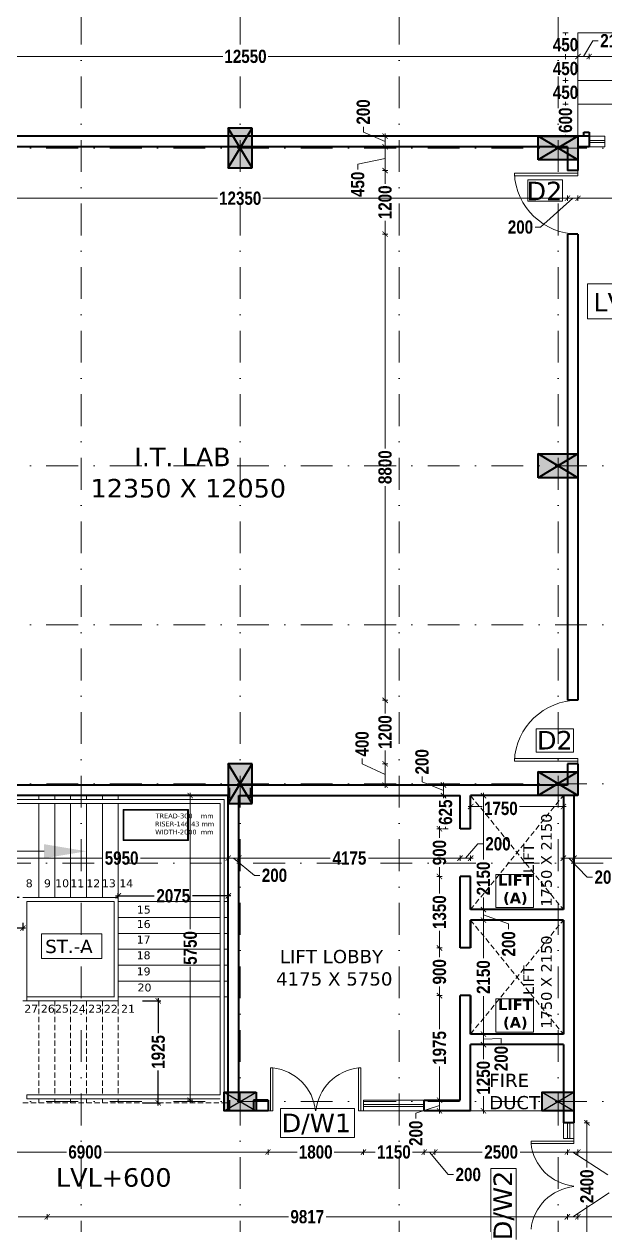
# Model space of a CAD drawing. Header units: millimetres. Extents: x -3092162 to 4513894, y -12317808 to 1849994.
# Drawn here: x -442593 to -431629, y -5834311 to -5811640 of the extents above; entities that cross this region are included whole.
import ezdxf

# ---------------------------------------------------------------- set-up
doc = ezdxf.new("R2010")
doc.units = ezdxf.units.MM
doc.header["$LTSCALE"] = 2
doc.header["$MEASUREMENT"] = 0
doc.header["$PDMODE"] = 34
doc.header["$PDSIZE"] = 500
doc.linetypes.add('DASHDOT', pattern=[1, 0.5, -0.25, 0, -0.25])
doc.linetypes.add('HIDDEN', pattern=[0.375, 0.25, -0.125])
doc.layers.add('AEROW', color=7, linetype='Continuous', lineweight=15, true_color=0x0d0d0d)
for name, color, linetype, lineweight in [('coloumn', 10, 'Continuous', 35), ('D DIM', 250, 'Continuous', 9), ('D2', 10, 'Continuous', 5), ('DOOR', 27, 'Continuous', 5), ('DUCT', 37, 'Continuous', 35), ('DW1', 10, 'Continuous', 9), ('DW2', 10, 'Continuous', 9), ('glass', 5, 'Continuous', 15), ('GRID', 251, 'DASHDOT', 5), ('RAILING', 47, 'Continuous', 13), ('SILL', 74, 'Continuous', 9), ('slab', 7, 'Continuous', 15), ('STAIR', 252, 'Continuous', 9), ('TEXT', 7, 'Continuous', 13), ('W1', 162, 'Continuous', 5), ('WAll', 250, 'Continuous', 35)]:
    doc.layers.add(name, color=color, linetype=linetype, lineweight=lineweight)
doc.styles.add('INNER DIM', font='ARIALNB.TTF', dxfattribs={"height": 250})
doc.styles.add('style2', font='verdana.ttf')
doc.dimstyles.new('external final', dxfattribs={"dimscale": 0, "dimtxt": 250, "dimasz": 100, "dimexe": 50, "dimexo": 50, "dimgap": 50, "dimtad": 0, "dimdec": 0, "dimzin": 0, "dimdsep": 46, "dimtxsty": 'INNER DIM', "dimblk": 'ARCHTICK', "dimcen": 100, "dimdle": 50, "dimclrd": 256, "dimclre": 256, "dimclrt": 256, "dimadec": 0, "dimazin": 0, "dimtfac": 1, "dimtdec": 0, "dimtix": 1, "dimtmove": 1, "dimatfit": 3, "dimfxl": 50, "dimfxlon": 1, "dimtolj": 1, "dimtzin": 0, "dimlwd": -1, "dimlwe": -1, "dimarcsym": 1})

# ---------------------------------------------------------------- blocks, each defined once
blk = doc.blocks.new('_ArchTick')
at = {"color": 0, "linetype": 'ByBlock', "const_width": 0.15}
blk.add_lwpolyline([(-0.5, -0.5), (0.5, 0.5)], dxfattribs=at)
blk = doc.blocks.new('*D359')
at = {"ltscale": 100, "transparency": 16777216}
for p, q in [((-440864, -5828098), (-440137, -5828098)), ((-440814, -5828156), (-440814, -5828048)), ((-438689, -5828098), (-439416, -5828098)), ((-438739, -5828156), (-438739, -5828048))]:
    blk.add_line(p, q, dxfattribs=at)
at = {"layer": 'Defpoints', "color": 0, "lineweight": 50, "ltscale": 100, "transparency": 16777216}
for p in [(-438739, -5828098), (-440814, -5828206), (-438739, -5828206)]:
    blk.add_point(p, dxfattribs=at)
at = {"ltscale": 100, "transparency": 16777216, "xscale": 100, "yscale": 100, "zscale": 100, "rotation": 180}
blk.add_blockref('_ArchTick', (-440814, -5828098), dxfattribs=at)
at = {"ltscale": 100, "transparency": 16777216, "xscale": 100, "yscale": 100, "zscale": 100}
blk.add_blockref('_ArchTick', (-438739, -5828098), dxfattribs=at)
at = {"lineweight": 50, "ltscale": 100, "transparency": 16777216, "insert": (-439777, -5828098), "char_height": 250, "attachment_point": 5, "style": 'INNER DIM'}
blk.add_mtext('\\A1;2075', dxfattribs=at)
blk = doc.blocks.new('*D360')
at = {"ltscale": 100, "transparency": 16777216}
for p, q in [((-442687, -5826206), (-443037, -5826206)), ((-442987, -5826156), (-442987, -5826816)), ((-442987, -5828181), (-442987, -5827522)), ((-442687, -5828131), (-443037, -5828131))]:
    blk.add_line(p, q, dxfattribs=at)
at = {"layer": 'Defpoints', "color": 0, "lineweight": 50, "ltscale": 100, "transparency": 16777216}
for p in [(-442314, -5826206), (-442987, -5828131), (-442314, -5828131)]:
    blk.add_point(p, dxfattribs=at)
at = {"ltscale": 100, "transparency": 16777216, "xscale": 100, "yscale": 100, "zscale": 100}
for p, rotation in [((-442987, -5826206), 90), ((-442987, -5828131), 270)]:
    blk.add_blockref('_ArchTick', p, dxfattribs=dict(at, rotation=rotation))
at = {"lineweight": 50, "ltscale": 100, "transparency": 16777216, "insert": (-442987, -5827169), "char_height": 250, "attachment_point": 5, "rotation": 90, "style": 'INNER DIM'}
blk.add_mtext('\\A1;1925', dxfattribs=at)
blk = doc.blocks.new('*D361')
at = {"ltscale": 100, "transparency": 16777216}
for p, q in [((-444740, -5828705), (-444013, -5828705)), ((-444690, -5828606), (-444690, -5828755)), ((-442564, -5828705), (-443291, -5828705)), ((-442614, -5828606), (-442614, -5828755))]:
    blk.add_line(p, q, dxfattribs=at)
at = {"layer": 'Defpoints', "color": 0, "lineweight": 50, "ltscale": 100, "transparency": 16777216}
for p in [(-444690, -5828556), (-442614, -5828556), (-442614, -5828705)]:
    blk.add_point(p, dxfattribs=at)
at = {"ltscale": 100, "transparency": 16777216, "xscale": 100, "yscale": 100, "zscale": 100, "rotation": 180}
blk.add_blockref('_ArchTick', (-444690, -5828705), dxfattribs=at)
at = {"ltscale": 100, "transparency": 16777216, "xscale": 100, "yscale": 100, "zscale": 100}
blk.add_blockref('_ArchTick', (-442614, -5828705), dxfattribs=at)
at = {"lineweight": 50, "ltscale": 100, "transparency": 16777216, "insert": (-443652, -5828705), "char_height": 250, "attachment_point": 5, "style": 'INNER DIM'}
blk.add_mtext('\\A1;2075', dxfattribs=at)
blk = doc.blocks.new('*D362')
at = {"ltscale": 100, "transparency": 16777216}
for p, q in [((-440360, -5830081), (-440010, -5830081)), ((-440060, -5830031), (-440060, -5830691)), ((-440060, -5832056), (-440060, -5831397)), ((-440360, -5832006), (-440010, -5832006))]:
    blk.add_line(p, q, dxfattribs=at)
at = {"layer": 'Defpoints', "color": 0, "lineweight": 50, "ltscale": 100, "transparency": 16777216}
for p in [(-440814, -5830081), (-440060, -5830081), (-440814, -5832006)]:
    blk.add_point(p, dxfattribs=at)
at = {"ltscale": 100, "transparency": 16777216, "xscale": 100, "yscale": 100, "zscale": 100}
for p, rotation in [((-440060, -5830081), 90), ((-440060, -5832006), 270)]:
    blk.add_blockref('_ArchTick', p, dxfattribs=dict(at, rotation=rotation))
at = {"lineweight": 50, "ltscale": 100, "transparency": 16777216, "insert": (-440060, -5831044), "char_height": 250, "attachment_point": 5, "rotation": 90, "style": 'INNER DIM'}
blk.add_mtext('\\A1;1925', dxfattribs=at)

msp = doc.modelspace()

# ---------------------------------------------------------------- hatches: boundary and pattern name
at = {"layer": 'coloumn', "ltscale": 100}
for points in [[(-438289.7, -5814356.2), (-438739.7, -5814356.2), (-438739.7, -5813606.2), (-438289.7, -5813606.2)], [(-432139.7, -5814206.2), (-432139.7, -5813756.2), (-432889.7, -5813756.2), (-432889.7, -5814206.2)], [(-432139.7, -5820206.2), (-432139.7, -5819756.2), (-432889.7, -5819756.2), (-432889.7, -5820206.2)], [(-438289.7, -5826356.2), (-438739.7, -5826356.2), (-438739.7, -5825606.2), (-438289.7, -5825606.2)], [(-432139.7, -5826206.2), (-432139.7, -5825756.2), (-432889.7, -5825756.2), (-432889.7, -5826206.2)], [(-438214.7, -5831806.2), (-438214.7, -5832156.2), (-438814.7, -5832156.2), (-438814.7, -5831806.2)], [(-432214.7, -5831806.2), (-432214.7, -5832156.2), (-432814.7, -5832156.2), (-432814.7, -5831806.2)]]:
    msp.add_hatch(color=256, dxfattribs=at).paths.add_polyline_path(points)

# ---------------------------------------------------------------- linework, layer by layer
at = {"layer": 'AEROW', "ltscale": 100}
msp.add_line((-442214.3, -5827256.2), (-443796.6, -5827256.2), dxfattribs=at)
at = {"layer": 'AEROW', "lineweight": 35, "ltscale": 100}
msp.add_solid([(-442214.3, -5827122.9), (-441414.3, -5827256.2), (-442214.3, -5827389.5)], dxfattribs=at)
at = {"layer": 'coloumn', "ltscale": 100}
for p, q in [((-438289.7, -5813606.2), (-438739.7, -5813606.2)), ((-438739.7, -5813606.2), (-438739.7, -5814356.2)), ((-438289.7, -5814356.2), (-438289.7, -5813606.2)), ((-432889.7, -5814206.2), (-432889.7, -5813756.2)), ((-432889.7, -5813756.2), (-432139.7, -5813756.2)), ((-432139.7, -5813756.2), (-432139.7, -5814206.2)), ((-432139.7, -5814206.2), (-432889.7, -5814206.2)), ((-438739.7, -5814356.2), (-438289.7, -5814356.2)), ((-432889.7, -5820206.2), (-432889.7, -5819756.2)), ((-432889.7, -5819756.2), (-432139.7, -5819756.2)), ((-432139.7, -5819756.2), (-432139.7, -5820206.2)), ((-432139.7, -5820206.2), (-432889.7, -5820206.2)), ((-438289.7, -5825606.2), (-438739.7, -5825606.2)), ((-438739.7, -5825606.2), (-438739.7, -5826356.2)), ((-438289.7, -5826356.2), (-438289.7, -5825606.2)), ((-432889.7, -5826206.2), (-432889.7, -5825756.2)), ((-432889.7, -5825756.2), (-432139.7, -5825756.2)), ((-432139.7, -5825756.2), (-432139.7, -5826206.2)), ((-432139.7, -5826206.2), (-432889.7, -5826206.2)), ((-438739.7, -5826356.2), (-438289.7, -5826356.2))]:
    msp.add_line(p, q, dxfattribs=at)
at = {"layer": 'coloumn', "lineweight": 25, "ltscale": 100}
for p, q in [((-438814.7, -5832156.2), (-438214.7, -5831806.2)), ((-438814.7, -5831806.2), (-438214.7, -5832156.2)), ((-432814.7, -5832156.2), (-432214.7, -5831806.2)), ((-432814.7, -5831806.2), (-432214.7, -5832156.2))]:
    msp.add_line(p, q, dxfattribs=at)
at = {"layer": 'coloumn', "ltscale": 100}
for points in [[(-438289.7, -5814356.2), (-438739.7, -5813606.2), (-438739.7, -5814356.2), (-438289.7, -5813606.2)], [(-432139.7, -5814206.2), (-432889.7, -5813756.2), (-432139.7, -5813756.2), (-432889.7, -5814206.2)], [(-432139.7, -5820206.2), (-432889.7, -5819756.2), (-432139.7, -5819756.2), (-432889.7, -5820206.2)], [(-438289.7, -5826356.2), (-438739.7, -5825606.2), (-438739.7, -5826356.2), (-438289.7, -5825606.2)], [(-432139.7, -5826206.2), (-432889.7, -5825756.2), (-432139.7, -5825756.2), (-432889.7, -5826206.2)]]:
    msp.add_lwpolyline(points, dxfattribs=at)
for points in [[(-438214.7, -5831806.2), (-438214.7, -5832156.2), (-438814.7, -5832156.2), (-438814.7, -5831806.2)], [(-432214.7, -5831806.2), (-432214.7, -5832156.2), (-432814.7, -5832156.2), (-432814.7, -5831806.2)]]:
    msp.add_lwpolyline(points, close=True, dxfattribs=at)
at = {"layer": 'D DIM', "ltscale": 100}
for p, q in [((-432323.9, -5811806.2), (-432423.9, -5811806.2)), ((-432373.9, -5811806.2), (-432373.9, -5811853.6)), ((-432033.9, -5812252.8), (-431858, -5811957)), ((-431858, -5811957), (-431758, -5811957)), ((-432373.9, -5812256.2), (-432373.9, -5812208.8)), ((-432138.9, -5812302.8), (-432138.9, -5812202.8)), ((-432138.9, -5812302.8), (-432138.9, -5812202.8)), ((-431928.9, -5812302.8), (-431928.9, -5812202.8)), ((-431928.9, -5812302.8), (-431928.9, -5812202.8)), ((-444738.9, -5812252.8), (-438843.8, -5812252.8)), ((-432088.9, -5812252.8), (-437984, -5812252.8)), ((-432323.9, -5812256.2), (-432423.9, -5812256.2)), ((-432323.9, -5812256.2), (-432423.9, -5812256.2)), ((-432373.9, -5812256.2), (-432373.9, -5812303.6)), ((-432188.9, -5812252.8), (-431878.9, -5812252.8)), ((-431978.9, -5812252.8), (-431086.9, -5812252.8)), ((-432373.9, -5812706.2), (-432373.9, -5812658.8)), ((-432323.9, -5812706.2), (-432423.9, -5812706.2)), ((-432323.9, -5812706.2), (-432423.9, -5812706.2)), ((-432373.9, -5812706.2), (-432373.9, -5812753.6)), ((-432373.9, -5813156.2), (-432373.9, -5813108.8)), ((-432323.9, -5813156.2), (-432423.9, -5813156.2)), ((-432323.9, -5813156.2), (-432423.9, -5813156.2)), ((-432373.9, -5813156.2), (-432373.9, -5813180.3)), ((-436189.5, -5813679), (-436189.5, -5813579)), ((-435779.1, -5813856.2), (-436189.5, -5813679)), ((-435729.1, -5813756.2), (-435829.1, -5813756.2)), ((-435779.1, -5814006.2), (-435779.1, -5813706.2)), ((-432323.9, -5813756.2), (-432423.9, -5813756.2)), ((-432373.9, -5813756.2), (-432373.9, -5813732.1)), ((-435729.1, -5813956.2), (-435829.1, -5813956.2)), ((-435729.1, -5813956.2), (-435829.1, -5813956.2)), ((-435779.1, -5814456.2), (-435779.1, -5813906.2)), ((-435779.1, -5814181.2), (-436294.7, -5814286.9)), ((-436294.7, -5814286.9), (-436294.7, -5814386.9)), ((-435729.1, -5814406.2), (-435829.1, -5814406.2)), ((-435729.1, -5814406.2), (-435829.1, -5814406.2)), ((-435779.1, -5814356.2), (-435779.1, -5814656)), ((-444738.9, -5814930.4), (-438943.8, -5814930.4)), ((-432288.9, -5814930.4), (-438084, -5814930.4)), ((-432238.9, -5814930.4), (-432845.6, -5815474.2)), ((-432388.9, -5814930.4), (-432088.9, -5814930.4)), ((-432338.9, -5814880.4), (-432338.9, -5814980.4)), ((-432338.9, -5814880.4), (-432338.9, -5814980.4)), ((-432188.9, -5814930.4), (-431086.9, -5814930.4)), ((-432138.9, -5814880.4), (-432138.9, -5814980.4)), ((-432138.9, -5814880.4), (-432138.9, -5814980.4)), ((-435779.1, -5815656.2), (-435779.1, -5815356.4)), ((-435729.1, -5815606.2), (-435829.1, -5815606.2)), ((-435729.1, -5815606.2), (-435829.1, -5815606.2)), ((-435779.1, -5815556.2), (-435779.1, -5819650.5)), ((-432845.6, -5815474.2), (-432945.6, -5815474.2)), ((-435779.1, -5824456.2), (-435779.1, -5820361.9)), ((-435729.1, -5824406.2), (-435829.1, -5824406.2)), ((-435729.1, -5824406.2), (-435829.1, -5824406.2)), ((-435779.1, -5824356.2), (-435779.1, -5824656)), ((-435779.1, -5825656.2), (-435779.1, -5825356.4)), ((-436212.4, -5825608.1), (-436212.4, -5825508.1)), ((-435779.1, -5825806.2), (-436212.4, -5825608.1)), ((-435729.1, -5825606.2), (-435829.1, -5825606.2)), ((-435729.1, -5825606.2), (-435829.1, -5825606.2)), ((-435779.1, -5826056.2), (-435779.1, -5825556.2)), ((-432138.9, -5825606.2), (-432138.9, -5825756.2)), ((-435081.9, -5825945.5), (-435081.9, -5825845.5)), ((-435729.1, -5826006.2), (-435829.1, -5826006.2)), ((-434676.9, -5826106.2), (-435081.9, -5825945.5)), ((-434626.9, -5826006.2), (-434726.9, -5826006.2)), ((-434676.9, -5825956.2), (-434676.9, -5826256.2)), ((-439406.5, -5826206.2), (-439506.5, -5826206.2)), ((-439456.5, -5826156.2), (-439456.5, -5828726)), ((-434626.9, -5826206.2), (-434726.9, -5826206.2)), ((-434587.7, -5826206.2), (-434687.7, -5826206.2)), ((-434637.7, -5826206.2), (-434637.7, -5826240.2)), ((-433873.3, -5826206.2), (-433973.3, -5826206.2)), ((-433923.3, -5826156.2), (-433923.3, -5827411.5)), ((-434214.3, -5826412.5), (-433944.7, -5826412.5)), ((-434164.3, -5826462.5), (-434164.3, -5826362.5)), ((-432364.3, -5826412.5), (-433244.3, -5826412.5)), ((-432414.3, -5826362.5), (-432414.3, -5826462.5)), ((-434702.3, -5826831.2), (-434802.3, -5826831.2)), ((-434752.3, -5826781.2), (-434752.3, -5827003.8)), ((-434587.7, -5826831.2), (-434687.7, -5826831.2)), ((-434637.7, -5826831.2), (-434637.7, -5826797.2)), ((-434264.7, -5827386.2), (-434026.9, -5827116.5)), ((-434026.9, -5827116.5), (-433926.9, -5827116.5)), ((-444738.7, -5827386.2), (-441106.6, -5827386.2)), ((-438688.9, -5827386.2), (-440396.3, -5827386.2)), ((-438788.9, -5827386.2), (-438488.9, -5827386.2)), ((-438738.9, -5827336.2), (-438738.9, -5827436.2)), ((-438738.9, -5827336.2), (-438738.9, -5827436.2)), ((-438638.9, -5827386.2), (-438245.2, -5827711)), ((-438588.9, -5827386.2), (-436813.2, -5827386.2)), ((-438538.9, -5827336.2), (-438538.9, -5827436.2)), ((-438538.9, -5827336.2), (-438538.9, -5827436.2)), ((-434314.3, -5827386.2), (-436090.1, -5827386.2)), ((-434414.7, -5827386.2), (-434114.7, -5827386.2)), ((-434364.7, -5827336.2), (-434364.7, -5827436.2)), ((-434364.3, -5827336.2), (-434364.3, -5827436.2)), ((-434164.7, -5827336.2), (-434164.7, -5827436.2)), ((-432464.3, -5827386.2), (-432164.3, -5827386.2)), ((-432414.3, -5827336.2), (-432414.3, -5827436.2)), ((-432314.3, -5827386.2), (-431965.9, -5827746.1)), ((-432264.3, -5827386.2), (-431127.2, -5827386.2)), ((-432214.3, -5827336.2), (-432214.3, -5827436.2)), ((-432214.3, -5827336.2), (-432214.3, -5827436.2)), ((-434752.3, -5827781.2), (-434752.3, -5827558.6)), ((-438245.2, -5827711), (-438145.2, -5827711)), ((-434702.3, -5827731.2), (-434802.3, -5827731.2)), ((-434702.3, -5827731.2), (-434802.3, -5827731.2)), ((-434752.3, -5827681.2), (-434752.3, -5828056)), ((-431965.9, -5827746.1), (-431865.9, -5827746.1)), ((-433923.3, -5828406.2), (-433923.3, -5828127.5)), ((-433923.3, -5828306.2), (-433923.3, -5828606.2)), ((-433873.3, -5828356.2), (-433973.3, -5828356.2)), ((-433873.3, -5828356.2), (-433973.3, -5828356.2)), ((-433873.3, -5828556.2), (-433973.3, -5828556.2)), ((-433873.3, -5828556.2), (-433973.3, -5828556.2)), ((-433923.3, -5828456.2), (-433447.4, -5828626)), ((-433923.3, -5828506.2), (-433923.3, -5829273.2)), ((-434752.3, -5829131.2), (-434752.3, -5828756.4)), ((-433447.4, -5828626), (-433447.4, -5828726)), ((-434702.3, -5829081.2), (-434802.3, -5829081.2)), ((-434702.3, -5829081.2), (-434802.3, -5829081.2)), ((-434752.3, -5829031.2), (-434752.3, -5829253.8)), ((-439456.5, -5832006.2), (-439456.5, -5829436.4)), ((-434752.3, -5830031.2), (-434752.3, -5829808.6)), ((-434752.3, -5829931.2), (-434752.3, -5830615.8)), ((-434702.3, -5829981.2), (-434802.3, -5829981.2)), ((-434702.3, -5829981.2), (-434802.3, -5829981.2)), ((-433923.3, -5830756.2), (-433923.3, -5829989.2)), ((-433873.3, -5830706.2), (-433973.3, -5830706.2)), ((-433872.9, -5830706.2), (-433972.9, -5830706.2)), ((-433922.9, -5830656.2), (-433922.9, -5830956.2)), ((-433922.9, -5830806.2), (-433587.7, -5830790.3)), ((-433587.7, -5830790.3), (-433587.7, -5830890.3)), ((-433873.3, -5830906.2), (-433973.3, -5830906.2)), ((-433872.9, -5830906.2), (-433972.9, -5830906.2)), ((-433923.3, -5830856.2), (-433923.3, -5831181)), ((-434752.3, -5832006.2), (-434752.3, -5831321.6)), ((-439406.5, -5831956.2), (-439506.5, -5831956.2)), ((-434702.3, -5831956.2), (-434802.3, -5831956.2)), ((-434702.3, -5831956.2), (-434802.3, -5831956.2)), ((-434752.3, -5831906.2), (-434752.3, -5832206.2)), ((-433923.3, -5832206.2), (-433923.3, -5831881.4)), ((-434752.3, -5832056.2), (-435197.4, -5832201)), ((-434702.3, -5832156.2), (-434802.3, -5832156.2)), ((-433873.3, -5832156.2), (-433973.3, -5832156.2)), ((-435197.4, -5832201), (-435197.4, -5832301)), ((-432019.6, -5832381.2), (-431919.6, -5832381.2)), ((-431969.6, -5832331.2), (-431969.6, -5833223.2)), ((-444938.9, -5832933.9), (-441794.2, -5832933.9)), ((-437938.5, -5832933.9), (-441083.2, -5832933.9)), ((-438038.5, -5832933.9), (-437438.7, -5832933.9)), ((-437988.5, -5832883.9), (-437988.5, -5832983.9)), ((-437988.5, -5832883.9), (-437988.5, -5832983.9)), ((-436138.5, -5832933.9), (-436738.3, -5832933.9)), ((-436238.5, -5832933.9), (-435963.9, -5832933.9)), ((-436188.5, -5832883.9), (-436188.5, -5832983.9)), ((-436188.5, -5832883.9), (-436188.5, -5832983.9)), ((-434988.9, -5832933.9), (-435263.5, -5832933.9)), ((-435088.9, -5832933.9), (-434788.9, -5832933.9)), ((-435038.9, -5832883.9), (-435038.9, -5832983.9)), ((-435038.9, -5832883.9), (-435038.9, -5832983.9)), ((-434938.9, -5832933.9), (-434587.9, -5833359.7)), ((-434888.9, -5832933.9), (-433946.9, -5832933.9)), ((-434838.9, -5832883.9), (-434838.9, -5832983.9)), ((-434838.9, -5832883.9), (-434838.9, -5832983.9)), ((-432288.9, -5832933.9), (-433230.9, -5832933.9)), ((-432388.9, -5832933.9), (-432088.9, -5832933.9)), ((-432338.9, -5832883.9), (-432338.9, -5832983.9)), ((-432338.9, -5832883.9), (-432338.9, -5832983.9)), ((-432238.9, -5832933.9), (-431574.8, -5833363.6)), ((-432188.9, -5832933.9), (-431086.9, -5832933.9)), ((-432138.9, -5832883.9), (-432138.9, -5832983.9)), ((-432138.9, -5832883.9), (-432138.9, -5832983.9)), ((-434587.9, -5833359.7), (-434487.9, -5833359.7)), ((-432238.9, -5834156), (-431551.5, -5833706)), ((-431969.6, -5834831.2), (-431969.6, -5833939.2)), ((-442106, -5834156), (-442705.8, -5834156)), ((-442206, -5834156), (-437605.1, -5834156)), ((-442156, -5834206), (-442156, -5834106)), ((-442156, -5834206), (-442156, -5834106)), ((-432288.9, -5834156), (-436889.8, -5834156)), ((-432388.9, -5834156), (-432088.9, -5834156)), ((-432338.9, -5834206), (-432338.9, -5834106)), ((-432338.9, -5834206), (-432338.9, -5834106)), ((-432188.9, -5834156), (-429209.4, -5834156)), ((-432138.9, -5834206), (-432138.9, -5834106)), ((-432138.9, -5834206), (-432138.9, -5834106))]:
    msp.add_line(p, q, dxfattribs=at)
at = {"layer": 'D DIM', "color": 1, "ltscale": 100}
for p, q in [((-433085.1, -5814579.8), (-432430.1, -5814579.8)), ((-433085.1, -5814983.4), (-433085.1, -5814579.8)), ((-432430.1, -5814579.8), (-432430.1, -5814983.4)), ((-432430.1, -5814983.4), (-433085.1, -5814983.4)), ((-432928.4, -5824945.3), (-432220.8, -5824945.3)), ((-432928.4, -5825387.6), (-432928.4, -5824945.3)), ((-432220.8, -5824945.3), (-432220.8, -5825387.6)), ((-432220.8, -5825387.6), (-432928.4, -5825387.6))]:
    msp.add_line(p, q, dxfattribs=at)
at = {"layer": 'DOOR', "ltscale": 0.1}
for p, q in [((-432139.3, -5814456.2), (-433338.3, -5814456.2)), ((-432139.3, -5814506.2), (-433335.1, -5814506.2)), ((-432139.3, -5814406.2), (-432139.3, -5814506.2)), ((-432139.3, -5825556.2), (-433338.3, -5825556.2)), ((-432139.3, -5825506.2), (-433335.1, -5825506.2)), ((-432139.3, -5825606.2), (-432139.3, -5825506.2))]:
    msp.add_line(p, q, dxfattribs=at)
at = {"layer": 'DOOR', "color": 252, "ltscale": 200}
for p, q in [((-437943.9, -5831346.2), (-437943.9, -5832156.2)), ((-437898.9, -5831346.2), (-437943.9, -5831346.2)), ((-437898.9, -5831346.2), (-437898.9, -5832156.2)), ((-436278.9, -5831346.2), (-436278.9, -5832156.2)), ((-436278.9, -5831346.2), (-436233.9, -5831346.2)), ((-436233.9, -5831346.2), (-436233.9, -5832156.2)), ((-437988.9, -5832156.2), (-437898.9, -5832156.2)), ((-436188.9, -5832156.2), (-436278.9, -5832156.2)), ((-433024.7, -5832726.2), (-432214.7, -5832726.2)), ((-433024.7, -5832771.2), (-433024.7, -5832726.2)), ((-433024.7, -5832771.2), (-432214.7, -5832771.2)), ((-432214.7, -5832681.2), (-432214.7, -5832771.2))]:
    msp.add_line(p, q, dxfattribs=at)
at = {"layer": 'DOOR', "ltscale": 0.1}
for centre, start, end in [((-432139.3, -5814406.2), 182.38802, 270), ((-432139.3, -5825606.2), 90, 177.61198)]:
    msp.add_arc(centre, 1200, start, end, dxfattribs=at)
at = {"layer": 'DOOR', "color": 252, "ltscale": 200}
for centre, major_axis, start_param, end_param in [((-437991.6, -5832242.8), (-331.6, 838.1), 4.4309775, 5.8034622), ((-432128.2, -5834483.9), (-901.3, 4), -1.4710077, -0.098523)]:
    msp.add_ellipse(centre, major_axis=major_axis, ratio=1, start_param=start_param, end_param=end_param, dxfattribs=at)
at = {"layer": 'DOOR', "color": 252, "ltscale": 200, "extrusion": (0, 0, -1)}
for centre, major_axis, start_param, end_param in [((-436186.3, -5832242.8), (331.6, 838.1), 4.4309775, 5.8034622), ((-432128.2, -5832678.5), (901.3, 4), 1.670585, 3.0430697)]:
    msp.add_ellipse(centre, major_axis=major_axis, ratio=1, start_param=start_param, end_param=end_param, dxfattribs=at)
at = {"layer": 'DUCT', "ltscale": 100}
for p, q in [((-438739.3, -5813756.2), (-445339.4, -5813756.2)), ((-431929.3, -5813756.2), (-438739.3, -5813756.2)), ((-432239.3, -5813756.2), (-433609.3, -5813756.2)), ((-432029.3, -5813756.2), (-432029.3, -5813681.2)), ((-432029.3, -5813681.2), (-431929.3, -5813681.2)), ((-431929.3, -5813681.2), (-431929.3, -5813756.2)), ((-431929.3, -5813756.2), (-431929.3, -5813956.2)), ((-438289.3, -5813956.2), (-444689.3, -5813956.2)), ((-432339.3, -5813956.2), (-438619.3, -5813956.2)), ((-431929.3, -5813956.2), (-432139.3, -5813956.2))]:
    msp.add_line(p, q, dxfattribs=at)
at = {"layer": 'DW1'}
for p, q in [((-436356, -5832114.9), (-437752.1, -5832114.9)), ((-437752.1, -5832114.9), (-437752.1, -5832661.3)), ((-436356, -5832661.3), (-436356, -5832114.9)), ((-437752.1, -5832661.3), (-436356, -5832661.3))]:
    msp.add_line(p, q, dxfattribs=at)
at = {"layer": 'DW2'}
for p, q in [((-433780.5, -5833243.3), (-433306.9, -5833243.3)), ((-433780.5, -5834583.7), (-433780.5, -5833243.3)), ((-433306.9, -5833243.3), (-433306.9, -5834583.7))]:
    msp.add_line(p, q, dxfattribs=at)
at = {"layer": 'glass', "ltscale": 100}
for p, q in [((-431929.3, -5813836.2), (-431629.3, -5813836.2)), ((-431929.3, -5813836.2), (-431629.3, -5813836.2)), ((-431929.3, -5813876.2), (-431629.3, -5813876.2)), ((-431929.3, -5813876.2), (-431629.3, -5813876.2)), ((-435039.3, -5832036.2), (-436189.4, -5832036.2)), ((-435039.3, -5832076.2), (-436189.4, -5832076.2)), ((-432334.7, -5832681.2), (-432334.7, -5832381.2)), ((-432294.7, -5832681.2), (-432294.7, -5832381.2))]:
    msp.add_line(p, q, dxfattribs=at)
at = {"layer": 'GRID', "color": 5, "ltscale": 600}
for p, q in [((-441514.3, -5807829.3), (-441514.3, -5892623.2)), ((-438514.3, -5807829.3), (-438514.3, -5892623.2)), ((-435514.3, -5807829.3), (-435514.3, -5892623.2)), ((-432514.3, -5807829.3), (-432514.3, -5892623.2))]:
    msp.add_line(p, q, dxfattribs=at)
at = {"layer": 'GRID', "color": 6, "ltscale": 600}
for p, q in [((-460174.2, -5813981.2), (-367334.7, -5813981.2)), ((-460174.2, -5819981.2), (-367334.7, -5819981.2)), ((-460174.2, -5822981.2), (-367334.7, -5822981.2)), ((-460173.2, -5825981.2), (-367333.7, -5825981.2)), ((-461068.5, -5827481.2), (-366441.1, -5827481.2)), ((-460174.2, -5831981.2), (-367334.7, -5831981.2))]:
    msp.add_line(p, q, dxfattribs=at)
at = {"layer": 'RAILING', "ltscale": 100}
for p, q in [((-438814.3, -5826281.2), (-444614.3, -5826281.2)), ((-438814.3, -5826281.2), (-438814.3, -5831931.2)), ((-438889.3, -5826356.2), (-444539.3, -5826356.2)), ((-438889.3, -5826356.2), (-438889.3, -5831856.2)), ((-440814.3, -5828131.2), (-442614.3, -5828131.2)), ((-440889.3, -5828206.2), (-442539.3, -5828206.2)), ((-442539.3, -5830081.2), (-442539.3, -5828206.2)), ((-440889.3, -5830006.2), (-440889.3, -5828206.2)), ((-440814.3, -5830081.2), (-440814.3, -5828131.2)), ((-442539.3, -5830081.2), (-442614.3, -5830081.2)), ((-440887.9, -5830006.2), (-442539.3, -5830006.2)), ((-440812.9, -5830081.2), (-442539.3, -5830081.2)), ((-438889.3, -5831856.2), (-442539.3, -5831856.2)), ((-438889.3, -5831931.2), (-442539.3, -5831931.2))]:
    msp.add_line(p, q, dxfattribs=at)
at = {"layer": 'RAILING', "color": 1, "ltscale": 100}
for p, q in [((-442262.9, -5828817), (-441125.4, -5828817)), ((-442262.9, -5829280), (-442262.9, -5828817)), ((-441125.4, -5828817), (-441125.4, -5829280)), ((-441125.4, -5829280), (-442262.9, -5829280))]:
    msp.add_line(p, q, dxfattribs=at)
at = {"layer": 'SILL', "ltscale": 100}
for p, q in [((-431929.3, -5813756.2), (-431629.3, -5813756.2)), ((-431929.3, -5813756.2), (-431629.3, -5813756.2)), ((-431629.3, -5813956.2), (-431629.3, -5813756.2)), ((-431929.3, -5813956.2), (-431629.3, -5813956.2)), ((-431929.3, -5813956.2), (-431629.3, -5813956.2)), ((-435039.3, -5831956.2), (-436189.4, -5831956.2)), ((-436189.4, -5831956.2), (-436189.4, -5832156.2)), ((-435039.3, -5832156.2), (-436189.4, -5832156.2)), ((-432414.7, -5832681.2), (-432414.7, -5832381.2)), ((-432214.7, -5832681.2), (-432214.7, -5832381.2)), ((-432214.7, -5832681.2), (-432414.7, -5832681.2))]:
    msp.add_line(p, q, dxfattribs=at)
at = {"layer": 'slab', "lineweight": 13}
for p, q in [((-440725.5, -5826466.4), (-439491.4, -5826466.4)), ((-440725.5, -5827054.5), (-440725.5, -5826466.4)), ((-440710.5, -5826481.4), (-439506.4, -5826481.4)), ((-440710.5, -5827039.5), (-440710.5, -5826481.4)), ((-439506.4, -5826481.4), (-439506.4, -5827039.5)), ((-439491.4, -5826466.4), (-439491.4, -5827054.5)), ((-439491.4, -5827054.5), (-440725.5, -5827054.5)), ((-439506.4, -5827039.5), (-440710.5, -5827039.5))]:
    msp.add_line(p, q, dxfattribs=at)
at = {"layer": 'STAIR', "ltscale": 100}
for p, q in [((-432139.3, -5811806.2), (-429319.3, -5811806.2)), ((-432139.3, -5813756.2), (-432139.3, -5811806.2)), ((-432139.3, -5812256.2), (-429319.3, -5812256.2)), ((-432139.3, -5812706.2), (-429319.3, -5812706.2)), ((-432139.3, -5813156.2), (-429319.3, -5813156.2)), ((-442314.3, -5826281.2), (-442314.3, -5826206.2)), ((-442014.3, -5826281.2), (-442014.3, -5826206.2)), ((-441714.3, -5826281.2), (-441714.3, -5826206.2)), ((-441414.3, -5826281.2), (-441414.3, -5826206.2)), ((-441114.3, -5826281.2), (-441114.3, -5826206.2)), ((-440814.3, -5826281.2), (-440814.3, -5826206.2)), ((-442314.3, -5828131.2), (-442314.3, -5826356.2)), ((-442014.3, -5828131.2), (-442014.3, -5826356.2)), ((-441714.3, -5828131.2), (-441714.3, -5826356.2)), ((-441414.3, -5828131.2), (-441414.3, -5826356.2)), ((-441114.3, -5828131.2), (-441114.3, -5826356.2)), ((-440814.3, -5828131.2), (-440814.3, -5826356.2)), ((-440814.3, -5828206.2), (-438889.3, -5828206.2)), ((-438814.3, -5828206.2), (-438739.3, -5828206.2)), ((-440814.3, -5828506.2), (-438889.3, -5828506.2)), ((-438814.3, -5828506.2), (-438739.3, -5828506.2)), ((-440814.3, -5828806.2), (-438889.3, -5828806.2)), ((-438814.3, -5828806.2), (-438739.3, -5828806.2)), ((-440814.3, -5829106.2), (-438889.3, -5829106.2)), ((-438814.3, -5829106.2), (-438739.3, -5829106.2)), ((-440814.3, -5829406.2), (-438889.3, -5829406.2)), ((-438814.3, -5829406.2), (-438739.3, -5829406.2)), ((-440814.3, -5829706.2), (-438889.3, -5829706.2)), ((-438814.3, -5829706.2), (-438739.3, -5829706.2)), ((-438814.3, -5829706.2), (-438739.3, -5829706.2)), ((-440814.3, -5830006.2), (-438889.3, -5830006.2)), ((-438814.3, -5830006.2), (-438739.3, -5830006.2)), ((-438814.3, -5830006.2), (-438739.3, -5830006.2)), ((-442539.3, -5831856.2), (-442539.3, -5831931.2)), ((-442314.1, -5831931.2), (-442314.1, -5832006.2)), ((-442014.1, -5831931.2), (-442014.1, -5832006.2)), ((-441714.1, -5831931.2), (-441714.1, -5832006.2)), ((-441414.1, -5831931.2), (-441414.1, -5832006.2)), ((-441114.1, -5831931.2), (-441114.1, -5832006.2)), ((-440814.1, -5831931.2), (-440814.1, -5832006.2)), ((-432339.3, -5832156.2), (-434164.7, -5832156.2))]:
    msp.add_line(p, q, dxfattribs=at)
at = {"layer": 'STAIR', "linetype": 'HIDDEN', "ltscale": 200}
for p, q in [((-434164.7, -5828356.2), (-432414.7, -5826206.2)), ((-434164.7, -5826206.2), (-432414.7, -5828356.2)), ((-434164.7, -5830706.2), (-432414.7, -5828556.2)), ((-434164.7, -5828556.2), (-432414.7, -5830706.2)), ((-442314.3, -5830081.2), (-442314.3, -5831856.2)), ((-442014.3, -5830081.2), (-442014.3, -5831856.2)), ((-441714.3, -5830081.2), (-441714.3, -5831856.2)), ((-441414.3, -5830081.2), (-441414.3, -5831856.2)), ((-441114.3, -5830081.2), (-441114.3, -5831856.2)), ((-440814.3, -5830081.2), (-440814.3, -5831856.2)), ((-442614.3, -5832006.2), (-438739.3, -5832006.2))]:
    msp.add_line(p, q, dxfattribs=at)
at = {"layer": 'TEXT', "ltscale": 0.1}
for p, q in [((-429736.9, -5816545.8), (-431957.9, -5816544)), ((-431957.9, -5816544), (-431957.9, -5817203.9)), ((-431957.9, -5817203.9), (-429736.9, -5817205.6))]:
    msp.add_line(p, q, dxfattribs=at)
at = {"layer": 'W1', "ltscale": 100}
for points in [[(-432977, -5828319.3), (-433691.8, -5828319.3), (-433691.8, -5827692), (-432977, -5827692)], [(-432977, -5830669.3), (-433691.8, -5830669.3), (-433691.8, -5830042), (-432977, -5830042)]]:
    msp.add_lwpolyline(points, close=True, dxfattribs=at)
at = {"layer": 'WAll', "ltscale": 100}
for p, q in [((-432339.3, -5813956.2), (-432339.3, -5814406.2)), ((-432139.3, -5813956.2), (-432139.3, -5814406.2)), ((-432139.3, -5814406.2), (-432339.3, -5814406.2)), ((-432339.3, -5815606.2), (-432339.3, -5824406.2)), ((-432139.3, -5815606.2), (-432339.3, -5815606.2)), ((-432139.3, -5815606.2), (-432139.3, -5824406.2)), ((-432139.3, -5824406.2), (-432339.3, -5824406.2)), ((-432339.3, -5825606.2), (-432339.3, -5826006.2)), ((-432139.3, -5825606.2), (-432339.3, -5825606.2)), ((-432139.3, -5825606.2), (-432139.3, -5825756.2)), ((-432339.3, -5826006.2), (-444689.3, -5826006.2)), ((-438714.3, -5826256.2), (-438714.3, -5826056.2)), ((-438314.3, -5826256.2), (-438314.3, -5826056.2)), ((-438739.8, -5826206.2), (-444888.9, -5826206.2)), ((-438739.8, -5826206.2), (-444688.9, -5826206.2)), ((-438739.3, -5826206.2), (-438739.8, -5826206.2)), ((-438739.3, -5832156.2), (-438739.3, -5826206.2)), ((-438539.8, -5826206.2), (-434364.7, -5826206.2)), ((-438539.3, -5831956.2), (-438539.3, -5826206.2)), ((-434364.7, -5826831.2), (-434364.7, -5826206.2)), ((-432414.7, -5826206.2), (-434164.7, -5826206.2)), ((-434164.7, -5826831.2), (-434164.7, -5826206.2)), ((-432414.7, -5826206.2), (-432414.7, -5828356.2)), ((-432214.7, -5826206.2), (-432214.7, -5832381.2)), ((-434164.7, -5826831.2), (-434364.7, -5826831.2)), ((-434164.7, -5827731.2), (-434364.7, -5827731.2)), ((-434364.7, -5829081.2), (-434364.7, -5827731.2)), ((-434164.7, -5828356.2), (-434164.7, -5827731.2)), ((-432414.7, -5828356.2), (-434164.7, -5828356.2)), ((-432414.7, -5828556.2), (-434164.7, -5828556.2)), ((-434164.7, -5828556.2), (-434164.7, -5829081.2)), ((-434164.7, -5829081.2), (-434164.7, -5828556.2)), ((-432414.7, -5828556.2), (-432414.7, -5830706.2)), ((-434164.7, -5829081.2), (-434364.7, -5829081.2)), ((-434364.7, -5831956.2), (-434364.7, -5829981.2)), ((-434164.7, -5829981.2), (-434364.7, -5829981.2)), ((-434164.7, -5830706.2), (-434164.7, -5829981.2)), ((-434164.7, -5829981.2), (-434164.7, -5830506.2)), ((-432414.7, -5830706.2), (-434164.7, -5830706.2)), ((-434164.7, -5832156.2), (-434164.7, -5830906.2)), ((-432414.7, -5830906.2), (-434164.7, -5830906.2)), ((-432414.7, -5830906.2), (-432414.7, -5832381.2)), ((-438714.3, -5832156.2), (-438714.3, -5831956.2)), ((-437988.9, -5831956.2), (-438264.3, -5831956.2)), ((-438264.3, -5831956.2), (-438264.3, -5832156.2)), ((-437988.9, -5831956.2), (-437988.9, -5832156.2)), ((-435039.3, -5832156.2), (-435039.3, -5831956.2)), ((-435039.3, -5831956.2), (-434364.7, -5831956.2)), ((-438414.3, -5832156.2), (-438614.3, -5832156.2)), ((-437988.9, -5832156.2), (-438264.3, -5832156.2)), ((-434164.7, -5832156.2), (-435039.3, -5832156.2)), ((-432214.7, -5832381.2), (-432414.7, -5832381.2))]:
    msp.add_line(p, q, dxfattribs=at)

# ---------------------------------------------------------------- block references
at = {"layer": 'D DIM', "ltscale": 100, "xscale": 100, "yscale": 100, "zscale": 100}
for p, rotation in [((-432138.9, -5812252.8), 180), ((-431928.9, -5812252.8), 180), ((-435779.1, -5813756.2), 90), ((-435779.1, -5813956.2), 270), ((-435779.1, -5813956.2), 90), ((-435779.1, -5814406.2), 270), ((-435779.1, -5814406.2), 90), ((-432338.9, -5814930.4), 180), ((-432138.9, -5814930.4), 180), ((-435779.1, -5815606.2), 270), ((-435779.1, -5815606.2), 90), ((-435779.1, -5824406.2), 270), ((-435779.1, -5824406.2), 90), ((-435779.1, -5825606.2), 270), ((-435779.1, -5825606.2), 90), ((-435779.1, -5826006.2), 270), ((-434676.9, -5826006.2), 90), ((-439456.5, -5826206.2), 90), ((-434676.9, -5826206.2), 270), ((-433923.3, -5826206.2), 90), ((-434164.3, -5826412.5), 180), ((-434752.3, -5826831.2), 90), ((-438738.9, -5827386.2), 180), ((-438538.9, -5827386.2), 180), ((-434364.7, -5827386.2), 180), ((-432414.3, -5827386.2), 180), ((-432214.3, -5827386.2), 180), ((-434752.3, -5827731.2), 90), ((-434752.3, -5827731.2), 270), ((-433923.3, -5828356.2), 90), ((-433923.3, -5828356.2), 270), ((-433923.3, -5828556.2), 90), ((-433923.3, -5828556.2), 270), ((-434752.3, -5829081.2), 90), ((-434752.3, -5829081.2), 270), ((-434752.3, -5829981.2), 90), ((-434752.3, -5829981.2), 270), ((-433923.3, -5830706.2), 270), ((-433922.9, -5830706.2), 90), ((-433923.3, -5830906.2), 90), ((-433922.9, -5830906.2), 270), ((-439456.5, -5831956.2), 270), ((-434752.3, -5831956.2), 90), ((-434752.3, -5831956.2), 270), ((-434752.3, -5832156.2), 270), ((-433923.3, -5832156.2), 270), ((-431969.6, -5832381.2), 90), ((-437988.5, -5832933.9), 180), ((-436188.5, -5832933.9), 180), ((-435038.9, -5832933.9), 180), ((-434838.9, -5832933.9), 180), ((-432338.9, -5832933.9), 180), ((-432138.9, -5832933.9), 180), ((-442156, -5834156), 180), ((-432338.9, -5834156), 180), ((-432138.9, -5834156), 180)]:
    msp.add_blockref('_ArchTick', p, dxfattribs=dict(at, rotation=rotation))
for p in [(-432138.9, -5812252.8), (-431928.9, -5812252.8), (-432338.9, -5814930.4), (-432138.9, -5814930.4), (-432414.3, -5826412.5), (-438738.9, -5827386.2), (-438538.9, -5827386.2), (-434364.3, -5827386.2), (-434164.7, -5827386.2), (-432214.3, -5827386.2), (-437988.5, -5832933.9), (-436188.5, -5832933.9), (-435038.9, -5832933.9), (-434838.9, -5832933.9), (-432338.9, -5832933.9), (-432138.9, -5832933.9), (-442156, -5834156), (-432338.9, -5834156), (-432138.9, -5834156)]:
    msp.add_blockref('_ArchTick', p, dxfattribs=at)

# ---------------------------------------------------------------- texts
at = {"layer": 'D DIM', "ltscale": 100, "char_height": 250, "attachment_point": 5, "style": 'INNER DIM'}
for s, insert, rotation in [('\\A1;450', (-432373.9, -5812031.2), 0.1), ('\\A1;450', (-432373.9, -5812481.2), 0.1), ('\\A1;450', (-432373.9, -5812931.2), 0.1), ('\\A1;200', (-436189.5, -5813300.7), 90), ('\\A1;600', (-432373.9, -5813456.2), 90), ('\\A1;450', (-436294.7, -5814666.2), 90), ('\\A1;1200', (-435779.1, -5815006.2), 90), ('\\A1;8800', (-435779.1, -5820006.2), 90), ('\\A1;1200', (-435779.1, -5825006.2), 90), ('\\A1;400', (-436212.4, -5825228.8), 90), ('\\A1;200', (-435081.9, -5825567.2), 90), ('\\A1;625', (-434637.7, -5826518.7), 90), ('\\A1;900', (-434752.3, -5827281.2), 90), ('\\A1;2150', (-433923.3, -5827769.5), 90), ('\\A1;1350', (-434752.3, -5828406.2), 90), ('\\A1;5750', (-439456.5, -5829081.2), 90), ('\\A1;200', (-433447.4, -5829004.3), 90), ('\\A1;900', (-434752.3, -5829531.2), 90), ('\\A1;2150', (-433923.3, -5829631.2), 90), ('\\A1;1975', (-434752.3, -5830968.7), 90), ('\\A1;200', (-433587.7, -5831168.6), 90), ('\\A1;1250', (-433923.3, -5831531.2), 90), ('\\A1;200', (-435197.4, -5832579.3), 90), ('\\A1;2400', (-431969.6, -5833581.2), 90)]:
    msp.add_mtext(s, dxfattribs=dict(at, insert=insert, rotation=rotation))
for s, insert in [('\\A1;210', (-431479.6, -5811957)), ('\\A1;12550', (-438413.9, -5812252.8)), ('\\A1;12350', (-438513.9, -5814930.4)), ('\\A1;200', (-433224, -5815474.2)), ('\\A1;1750', (-433594.5, -5826449)), ('\\A1;200', (-433648.6, -5827116.5)), ('\\A1;5950', (-440751.4, -5827386.2)), ('\\A1;4175', (-436451.6, -5827386.2)), ('\\A1;200', (-437866.8, -5827711)), ('\\A1;200', (-431587.6, -5827746.1)), ('\\A1;6900', (-441438.7, -5832933.9)), ('\\A1;1800', (-437088.5, -5832933.9)), ('\\A1;1150', (-435613.7, -5832933.9)), ('\\A1;2500', (-433588.9, -5832933.9)), ('\\A1;200', (-434209.6, -5833359.7)), ('\\A1;9817', (-437247.5, -5834156))]:
    msp.add_mtext(s, dxfattribs=dict(at, insert=insert))
at = {"layer": 'D2', "style": 'style2'}
for p in [(-433110, -5814967.5), (-432913.6, -5825335.2)]:
    msp.add_text('D2', height=350, dxfattribs=at).set_placement(p)
at = {"layer": 'DW1', "style": 'style2'}
msp.add_text('D/W1', height=350, dxfattribs=at).set_placement((-437732.3, -5832559.7))
at = {"layer": 'DW2', "style": 'style2'}
msp.add_text('D/W2', height=350, rotation=90, dxfattribs=at).set_placement((-433383.6, -5834598.3))
at = {"layer": 'TEXT', "lineweight": 50, "style": 'style2'}
for s, height, p in [('LVL+600', 350, (-431848.5, -5817066.9)), ('     I.T. LAB', 350, (-441275.3, -5819987.3)), ('12350 X 12050', 350, (-441337.8, -5820577.9)), ('TREAD-300    mm', 90, (-440111.7, -5826634.4)), ('RISER-146.43 mm', 90, (-440123.8, -5826786.3)), ('WIDTH-2000  mm', 90, (-440117.3, -5826938.2)), ('ST.-A', 250, (-442192.9, -5829177.3)), ('LIFT LOBBY', 250, (-437764.9, -5829368.6)), ('4175 X 5750', 250, (-437838.5, -5829790.5)), ('FIRE', 250, (-433815, -5831705)), ('DUCT', 250, (-433815, -5832126.2))]:
    msp.add_text(s, height=height, dxfattribs=at).set_placement(p)
for s, p in [('1750 X 2150', (-432634.2, -5828303)), ('LIFT', (-432971.7, -5827667.3)), ('1750 X 2150', (-432634.2, -5830604.5)), ('LIFT', (-432971.7, -5829968.8))]:
    msp.add_text(s, height=200, rotation=90, dxfattribs=at).set_placement(p)
at = {"layer": 'TEXT', "style": 'style2'}
for s, height, p in [('8', 150, (-442561, -5827935.7)), ('9', 150, (-442216.7, -5827935.7)), ('10', 150, (-442005.1, -5827935.6)), ('11', 150, (-441718.9, -5827935.9)), ('12', 150, (-441417.4, -5827937.2)), ('13', 150, (-441122.9, -5827935.7)), ('14', 150, (-440794.3, -5827935.9)), ('15', 150, (-440464.2, -5828432.9)), ('16', 150, (-440466, -5828705.4)), ('17', 150, (-440467.2, -5828997.5)), ('18', 150, (-440467.5, -5829294.4)), ('19', 150, (-440466.9, -5829598.8)), ('20', 150, (-440450.4, -5829903.1)), ('27', 150, (-442587.6, -5830304.5)), ('26', 150, (-442275.4, -5830302.9)), ('25', 150, (-442007.8, -5830302.9)), ('24', 150, (-441691, -5830304.5)), ('23', 150, (-441382.2, -5830302.9)), ('22', 150, (-441084.7, -5830304.5)), ('21', 150, (-440761.6, -5830304.5)), ('LVL+600', 350, (-441990.9, -5833588))]:
    msp.add_text(s, height=height, dxfattribs=at).set_placement(p)
at = {"layer": 'W1', "ltscale": 100, "char_height": 200, "width": 641.269, "attachment_point": 2, "style": 'style2'}
for insert in [(-433320.7, -5827702.8), (-433320.7, -5830052.8)]:
    msp.add_mtext('{\\fVerdana|b1|i0|c0|p34;LIFT (A)}', dxfattribs=dict(at, insert=insert))

# ---------------------------------------------------------------- dimensions: what is measured, and where the dimension line sits
at = {"color": 3, "lineweight": 50, "ltscale": 100}
for base, p1, p2, picture, middle in [((-442987.1, -5828131.2), (-442314.3, -5826206.2), (-442314.3, -5828131.2), '*D360', (-442987.1, -5827168.7)), ((-440060, -5830081.2), (-440814.1, -5832006.2), (-440814.3, -5830081.2), '*D362', (-440060, -5831043.7))]:
    dim = msp.add_linear_dim(base=base, p1=p1, p2=p2, angle=90, dimstyle='external final', override={"dimscale": 1, "dimfxl": 300}, dxfattribs=at)
    dim.commit()
    dim.dimension.update_dxf_attribs({"geometry": picture, "text_midpoint": middle})
for base, p1, p2, picture, middle in [((-438739.3, -5828097.9), (-440814.3, -5828206.2), (-438739.3, -5828206.2), '*D359', (-439776.8, -5828097.9)), ((-442614.3, -5828704.8), (-444689.7, -5828556.2), (-442614.3, -5828556.2), '*D361', (-443652, -5828704.8))]:
    dim = msp.add_linear_dim(base=base, p1=p1, p2=p2, dimstyle='external final', override={"dimscale": 1, "dimfxl": 300}, dxfattribs=at)
    dim.commit()
    dim.dimension.update_dxf_attribs({"geometry": picture, "text_midpoint": middle})

doc.saveas('drawing.dxf')
